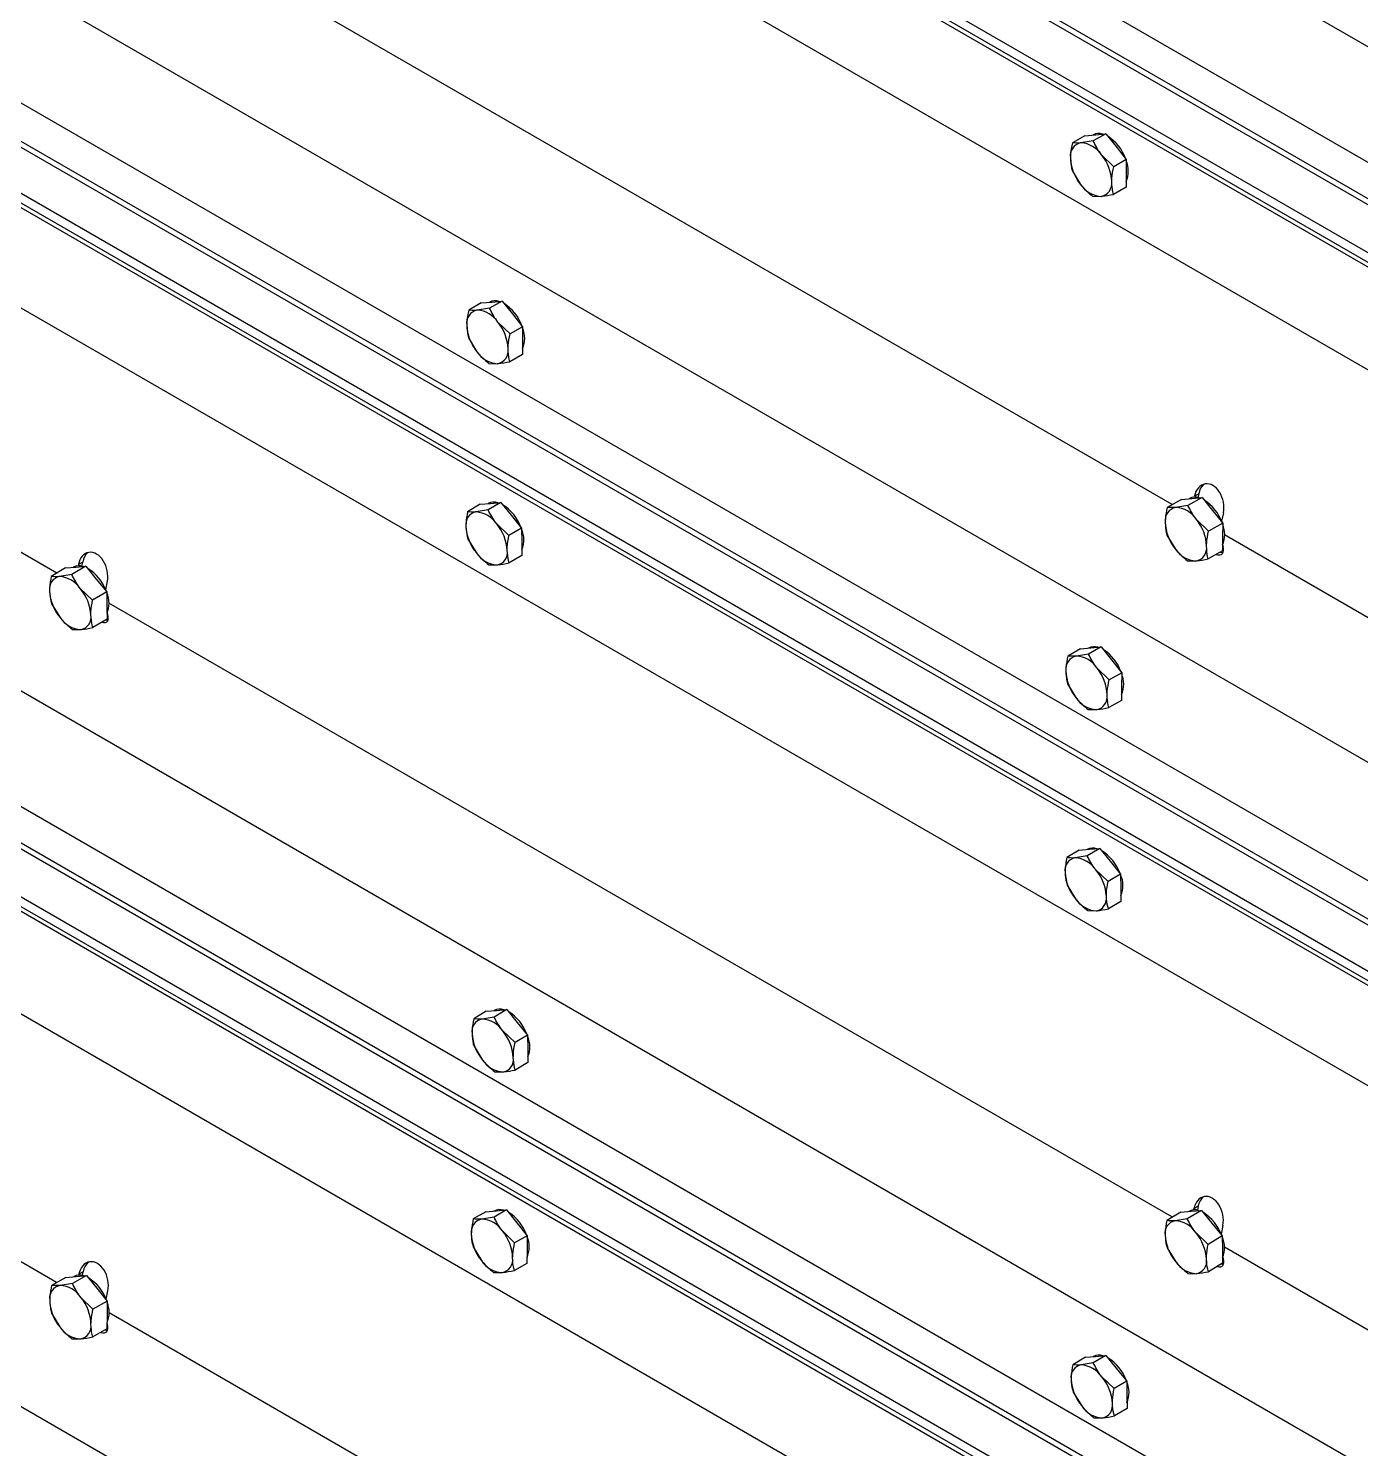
# Model space of a CAD drawing. Header units: millimetres. Extents: x -361 to 14022, y -1822 to 1455.
# Drawn here: x 3977.17 to 3991.42, y 885.72 to 900.91 of the extents above; entities that cross this region are included whole.
import ezdxf

# ---------------------------------------------------------------- set-up
doc = ezdxf.new("R2010")
doc.units = ezdxf.units.MM

msp = doc.modelspace()

# ---------------------------------------------------------------- linework, layer by layer
at = {"color": 7, "linetype": 'Continuous', "lineweight": 25}
for p, q in [((4037.697955, 874.042709), (3975.234603, 910.102034)), ((4037.697955, 872.80646), (3975.249491, 908.85719)), ((4037.697955, 872.354158), (3975.130388, 908.473646)), ((4037.697955, 872.418469), (3975.174702, 908.512375)), ((4037.697955, 871.839923), (3975.284352, 907.870529)), ((4037.697955, 871.686312), (3975.239249, 907.742955)), ((4037.697955, 871.736809), (3975.283441, 907.767941)), ((4037.697955, 870.588384), (3975.229543, 906.65063)), ((4037.697955, 866.391136), (3975.19244, 902.474801)), ((3989.405167, 895.817898), (3978.033815, 902.382441)), ((4037.697955, 865.12472), (3975.181245, 901.214849)), ((4037.697955, 864.649253), (3975.047014, 900.816871)), ((4037.697955, 864.714459), (3975.091041, 900.856661)), ((4037.697955, 864.156061), (3975.215331, 900.226512)), ((4037.697955, 864.003682), (3975.172353, 900.098943)), ((4037.697955, 864.055403), (3975.216543, 900.125154)), ((3988.472619, 899.763063), (3988.337683, 899.686773)), ((3988.472619, 899.763063), (3988.583762, 899.773318)), ((3988.560569, 899.77195), (3988.558937, 899.771027)), ((3988.694906, 899.783572), (3988.55997, 899.707283)), ((3988.583762, 899.773318), (3988.694906, 899.783572)), ((3988.694906, 899.783572), (3988.804733, 899.645754)), ((3988.55997, 899.707283), (3988.429091, 899.68587)), ((3988.804733, 899.645754), (3988.914561, 899.507935)), ((3988.779625, 899.431645), (3988.650062, 899.558306)), ((3988.914561, 899.507935), (3988.779625, 899.431645)), ((3988.914561, 899.507935), (3988.913245, 899.359862)), ((3988.335052, 899.390626), (3988.425144, 899.241649)), ((3988.913245, 899.359862), (3988.911929, 899.211788)), ((3988.911929, 899.211788), (3988.776993, 899.135498)), ((4037.697955, 862.931906), (3975.18526, 899.019716)), ((3988.554707, 899.114988), (3988.646115, 899.114085)), ((3982.015697, 897.973933), (3981.880761, 897.897643)), ((3982.103048, 897.918153), (3981.972169, 897.89674)), ((3982.015697, 897.973933), (3982.126841, 897.984188)), ((3982.103647, 897.982821), (3982.102015, 897.981898)), ((3982.237984, 897.994443), (3982.103048, 897.918153)), ((3982.126841, 897.984188), (3982.237984, 897.994443)), ((3982.237984, 897.994443), (3982.347811, 897.856624)), ((3982.322703, 897.642516), (3982.19314, 897.769177)), ((3982.347811, 897.856624), (3982.457639, 897.718806)), ((3982.457639, 897.718806), (3982.322703, 897.642516)), ((3982.457639, 897.718806), (3982.456323, 897.570732)), ((3981.87813, 897.601496), (3981.968222, 897.45252)), ((3982.456323, 897.570732), (3982.455008, 897.422659)), ((3982.097785, 897.325859), (3982.189193, 897.324956)), ((3982.455008, 897.422659), (3982.320072, 897.346369)), ((3977.474751, 895.085343), (3975.595325, 896.170313)), ((3989.689179, 895.934022), (3989.643428, 895.908155)), ((3989.689179, 895.934022), (3989.680584, 895.893488)), ((3982.00406, 895.821548), (3981.86913, 895.741517)), ((3982.00406, 895.821548), (3982.113671, 895.830915)), ((3982.089457, 895.829569), (3982.088031, 895.828723)), ((3982.223282, 895.840282), (3982.088351, 895.760251)), ((3982.113671, 895.830915), (3982.223282, 895.840282)), ((3982.223282, 895.840282), (3982.334642, 895.703351)), ((3989.503626, 895.873565), (3989.352118, 895.787905)), ((3989.574404, 895.808415), (3989.443526, 895.787003)), ((3989.503626, 895.873565), (3989.614769, 895.88382)), ((3989.725912, 895.894075), (3989.574404, 895.808415)), ((3989.591576, 895.882452), (3989.589943, 895.881529)), ((3989.614769, 895.88382), (3989.725912, 895.894075)), ((3989.640983, 895.896625), (3989.643428, 895.908155)), ((3989.725912, 895.894075), (3989.83574, 895.756256)), ((3982.088351, 895.760251), (3981.959006, 895.739179)), ((3982.334642, 895.703351), (3982.446002, 895.56642)), ((3989.794059, 895.532778), (3989.664497, 895.659439)), ((3989.83574, 895.756256), (3989.945567, 895.618437)), ((3989.952787, 895.729566), (3989.933601, 895.63908)), ((3982.311072, 895.486389), (3982.179977, 895.611615)), ((3982.446002, 895.56642), (3982.311072, 895.486389)), ((3982.446002, 895.56642), (3982.447752, 895.420122)), ((3989.349486, 895.491758), (3989.439579, 895.342782)), ((3989.945567, 895.618437), (3989.794059, 895.532778)), ((3989.945567, 895.618437), (3989.944252, 895.470364)), ((4001.337594, 888.929455), (3989.966241, 895.493997)), ((3981.872629, 895.448921), (3981.964255, 895.300285)), ((3982.447752, 895.420122), (3982.449502, 895.273824)), ((3989.944252, 895.470364), (3989.942936, 895.32229)), ((3989.945258, 895.387507), (3989.949597, 895.370507)), ((3977.706243, 895.176357), (3977.703624, 895.162905)), ((3977.751991, 895.203492), (3977.706243, 895.176357)), ((3977.74337, 895.159209), (3977.751991, 895.203492)), ((3982.09535, 895.175059), (3982.185226, 895.172721)), ((3982.449502, 895.273824), (3982.314571, 895.193793)), ((3989.569142, 895.216121), (3989.66055, 895.215218)), ((3989.942936, 895.32229), (3989.791428, 895.236631)), ((3977.567094, 895.140114), (3977.415593, 895.050254)), ((3977.634814, 895.068988), (3977.505469, 895.047916)), ((3977.567094, 895.140114), (3977.676705, 895.149481)), ((3977.786316, 895.158848), (3977.634814, 895.068988)), ((3977.652491, 895.148135), (3977.651065, 895.14729)), ((3977.676705, 895.149481), (3977.786316, 895.158848)), ((3977.786316, 895.158848), (3977.897676, 895.021917)), ((3977.897676, 895.021917), (3978.009036, 894.884986)), ((4037.697955, 858.834636), (3975.234603, 894.893961)), ((3977.857534, 894.795126), (3977.72644, 894.920352)), ((3978.009036, 894.884986), (3977.857534, 894.795126)), ((3977.997652, 894.905565), (3978.015602, 894.997768)), ((3978.009036, 894.884986), (3978.010786, 894.738688)), ((3977.419092, 894.757658), (3977.510718, 894.609022)), ((3978.010786, 894.738688), (3978.012535, 894.59239)), ((3989.407178, 888.196899), (3978.032519, 894.76335)), ((3978.012535, 894.59239), (3977.861034, 894.50253)), ((3978.019845, 894.643014), (3978.015049, 894.659837)), ((3977.641812, 894.483796), (3977.731689, 894.481458)), ((3988.423853, 894.274584), (3988.288916, 894.198294)), ((3988.423853, 894.274584), (3988.534996, 894.284839)), ((3988.511803, 894.283471), (3988.51017, 894.282548)), ((3988.646139, 894.295094), (3988.511203, 894.218804)), ((3988.534996, 894.284839), (3988.646139, 894.295094)), ((3988.646139, 894.295094), (3988.755967, 894.157275)), ((3988.511203, 894.218804), (3988.380324, 894.197391)), ((3988.755967, 894.157275), (3988.865794, 894.019457)), ((3988.730858, 893.943167), (3988.601295, 894.069827)), ((3988.865794, 894.019457), (3988.730858, 893.943167)), ((3988.865794, 894.019457), (3988.864479, 893.871383)), ((3988.286285, 893.902147), (3988.376377, 893.75317)), ((3988.864479, 893.871383), (3988.863163, 893.723309)), ((3988.863163, 893.723309), (3988.728227, 893.647019)), ((4037.697955, 857.598387), (3975.249491, 893.649118)), ((3988.50594, 893.62651), (3988.597348, 893.625607)), ((4037.697955, 857.146086), (3975.130388, 893.265573)), ((4037.697955, 857.210397), (3975.174702, 893.304302)), ((4037.697955, 856.631851), (3975.284352, 892.662456)), ((4037.697955, 856.47824), (3975.239249, 892.534883)), ((4037.697955, 856.528736), (3975.283441, 892.559868)), ((3988.631437, 892.140932), (3988.496506, 892.060902)), ((3988.521826, 892.131565), (3988.631437, 892.140932)), ((3988.631437, 892.140932), (3988.742797, 892.004002)), ((3988.412216, 892.122198), (3988.277285, 892.042167)), ((3988.496506, 892.060902), (3988.367161, 892.039829)), ((3988.412216, 892.122198), (3988.521826, 892.131565)), ((3988.497612, 892.13022), (3988.496186, 892.129374)), ((3988.742797, 892.004002), (3988.854157, 891.867071)), ((3988.719227, 891.78704), (3988.588132, 891.912266)), ((3988.854157, 891.867071), (3988.719227, 891.78704)), ((3988.854157, 891.867071), (3988.855907, 891.720773)), ((3988.280784, 891.749571), (3988.37241, 891.600936)), ((3988.855907, 891.720773), (3988.857657, 891.574475)), ((3988.857657, 891.574475), (3988.722726, 891.494444)), ((4037.697955, 855.380311), (3975.229543, 891.442557)), ((3988.503505, 891.47571), (3988.593381, 891.473372)), ((3982.068914, 890.398883), (3981.933983, 890.318852)), ((3982.153204, 890.337587), (3982.023859, 890.316515)), ((3982.068914, 890.398883), (3982.178524, 890.40825)), ((3982.15431, 890.406905), (3982.152884, 890.406059)), ((3982.288135, 890.417618), (3982.153204, 890.337587)), ((3982.178524, 890.40825), (3982.288135, 890.417618)), ((3982.288135, 890.417618), (3982.399495, 890.280687)), ((3982.375925, 890.063725), (3982.24483, 890.188951)), ((3982.399495, 890.280687), (3982.510855, 890.143756)), ((3981.937482, 890.026256), (3982.029108, 889.877621)), ((3982.510855, 890.143756), (3982.375925, 890.063725)), ((3982.510855, 890.143756), (3982.512605, 889.997458)), ((3982.512605, 889.997458), (3982.514355, 889.85116)), ((3982.160203, 889.752395), (3982.250079, 889.750057)), ((3982.514355, 889.85116), (3982.379424, 889.771129)), ((3977.47274, 887.498269), (3975.596717, 888.581274)), ((3982.064464, 888.254339), (3981.929528, 888.178049)), ((3982.151814, 888.198559), (3982.020936, 888.177146)), ((3982.064464, 888.254339), (3982.175607, 888.264594)), ((3982.152414, 888.263227), (3982.150781, 888.262304)), ((3982.28675, 888.274849), (3982.151814, 888.198559)), ((3982.175607, 888.264594), (3982.28675, 888.274849)), ((3982.28675, 888.274849), (3982.396578, 888.13703)), ((3989.499521, 888.25167), (3989.348019, 888.16181)), ((3989.499521, 888.25167), (3989.609132, 888.261037)), ((3989.718743, 888.270404), (3989.567241, 888.180545)), ((3989.584917, 888.259692), (3989.583492, 888.258846)), ((3989.609132, 888.261037), (3989.718743, 888.270404)), ((3989.636051, 888.274461), (3989.63867, 888.287914)), ((3989.684418, 888.315048), (3989.63867, 888.287914)), ((3989.684418, 888.315048), (3989.675797, 888.270766)), ((3989.718743, 888.270404), (3989.830103, 888.133474)), ((3982.37147, 887.922922), (3982.241907, 888.049583)), ((3982.396578, 888.13703), (3982.506406, 887.999212)), ((3989.567241, 888.180545), (3989.437896, 888.159473)), ((3989.830103, 888.133474), (3989.941463, 887.996543)), ((3989.948029, 888.109325), (3989.930079, 888.017121)), ((3982.506406, 887.999212), (3982.37147, 887.922922)), ((3982.506406, 887.999212), (3982.50509, 887.851138)), ((3989.789961, 887.906683), (3989.658866, 888.031909)), ((3989.941463, 887.996543), (3989.789961, 887.906683)), ((3989.941463, 887.996543), (3989.943213, 887.850245)), ((3981.926896, 887.881902), (3982.016989, 887.732926)), ((3982.50509, 887.851138), (3982.503774, 887.703065)), ((3989.351519, 887.869215), (3989.443145, 887.720579)), ((3989.943213, 887.850245), (3989.944962, 887.703947)), ((3989.947476, 887.771394), (3989.952271, 887.754571)), ((4001.339605, 881.308456), (3989.964946, 887.874907)), ((3977.711001, 887.588526), (3977.708556, 887.576996)), ((3977.756752, 887.614393), (3977.711001, 887.588526)), ((3977.748157, 887.573859), (3977.756752, 887.614393)), ((3982.146552, 887.606265), (3982.23796, 887.605362)), ((3982.503774, 887.703065), (3982.368838, 887.626775)), ((3989.574239, 887.595353), (3989.664115, 887.593015)), ((3989.944962, 887.703947), (3989.793461, 887.614087)), ((3977.571199, 887.553936), (3977.419691, 887.468276)), ((3977.641977, 887.488786), (3977.511099, 887.467373)), ((3977.571199, 887.553936), (3977.682342, 887.564191)), ((3977.793485, 887.574445), (3977.641977, 887.488786)), ((3977.659149, 887.562823), (3977.657516, 887.5619)), ((3977.682342, 887.564191), (3977.793485, 887.574445)), ((3977.793485, 887.574445), (3977.903313, 887.436627)), ((3977.903313, 887.436627), (3978.013141, 887.298808)), ((3977.861632, 887.213149), (3977.73207, 887.33981)), ((3978.013141, 887.298808), (3977.861632, 887.213149)), ((3978.001174, 887.319451), (3978.02036, 887.409937)), ((3978.013141, 887.298808), (3978.011825, 887.150735)), ((4037.697955, 851.183063), (3975.19244, 887.266728)), ((3977.417059, 887.172129), (3977.507152, 887.023153)), ((3978.011825, 887.150735), (3978.010509, 887.002661)), ((3989.405167, 880.609826), (3978.033815, 887.174368)), ((3978.010509, 887.002661), (3977.859001, 886.917002)), ((3978.01717, 887.050878), (3978.012831, 887.067878)), ((3977.636715, 886.896492), (3977.728123, 886.895589)), ((3988.477069, 886.699534), (3988.342138, 886.619503)), ((3988.477069, 886.699534), (3988.586679, 886.708901)), ((3988.562465, 886.707556), (3988.561039, 886.70671)), ((3988.69629, 886.718268), (3988.561359, 886.638237)), ((3988.586679, 886.708901), (3988.69629, 886.718268)), ((3988.69629, 886.718268), (3988.80765, 886.581337)), ((3988.561359, 886.638237), (3988.432014, 886.617165)), ((3988.80765, 886.581337), (3988.919011, 886.444407)), ((3988.78408, 886.364376), (3988.652985, 886.489601)), ((3988.919011, 886.444407), (3988.78408, 886.364376)), ((3988.919011, 886.444407), (3988.92076, 886.298109)), ((3988.345638, 886.326907), (3988.437263, 886.178271)), ((3988.92076, 886.298109), (3988.92251, 886.151811)), ((3988.92251, 886.151811), (3988.787579, 886.07178)), ((3988.568358, 886.053045), (3988.658234, 886.050708))]:
    msp.add_line(p, q, dxfattribs=at)
for centre, radius, start, end in [((3988.620277, 899.660377), 0.126545, 71.510323, 118.153237), ((3988.464606, 899.360362), 0.46942, 19.5554709, 57.5471594), ((3988.455071, 899.548313), 0.139989, 100.6953232, 188.5331771), ((3988.413407, 899.403532), 0.282774, 33.1850043, 86.8203722), ((3988.792997, 899.544809), 0.476678, 182.0759805, 219.4930678), ((3988.282209, 899.255146), 0.476678, 2.0759805, 39.4930678), ((3988.653127, 899.387294), 0.283127, 336.3520258, 22.6298248), ((3988.661799, 899.396423), 0.282774, 213.1850043, 266.8203722), ((3988.620135, 899.251642), 0.139989, 280.6953232, 8.5331771), ((3982.163355, 897.871248), 0.126545, 71.510323, 118.153237), ((3982.007684, 897.571233), 0.46942, 19.5554709, 57.5471594), ((3981.998149, 897.759184), 0.139989, 100.6953232, 188.5331771), ((3981.956485, 897.614402), 0.282774, 33.1850043, 86.8203722), ((3981.825287, 897.466017), 0.476678, 2.0759805, 39.4930678), ((3982.336075, 897.755679), 0.476678, 182.0759805, 219.4930678), ((3982.196206, 897.598165), 0.283127, 336.3520258, 22.6298248), ((3982.204878, 897.607294), 0.282774, 213.1850043, 266.8203722), ((3982.163213, 897.462513), 0.139989, 280.6953232, 8.5331771), ((3982.14961, 895.721182), 0.12396, 69.9370339, 119.0296317), ((3981.988455, 895.407455), 0.481209, 20.2238943, 58.0161973), ((3989.469506, 895.649446), 0.139989, 100.6953232, 188.5331771), ((3989.427841, 895.504664), 0.282774, 33.1850043, 86.8203722), ((3989.651284, 895.770879), 0.126545, 71.510323, 118.153237), ((3989.495613, 895.470865), 0.46942, 19.5554709, 57.5471594), ((3981.983058, 895.607312), 0.134043, 100.3370645, 190.2264623), ((3981.940043, 895.451162), 0.288641, 33.7722361, 86.2331404), ((3989.296644, 895.356279), 0.476678, 2.0759805, 39.4930678), ((3982.334051, 895.612166), 0.483755, 183.3955817, 220.1438852), ((3981.810181, 895.299734), 0.483755, 3.3955817, 40.1438852), ((3982.191385, 895.4431), 0.279172, 337.2142046, 24.156204), ((3989.807432, 895.645942), 0.476678, 182.0759805, 219.4930678), ((3989.6814, 895.49737), 0.285816, 337.3946058, 22.4977682), ((3982.161173, 895.304588), 0.134043, 280.3370645, 10.2264623), ((3989.676234, 895.497556), 0.282774, 213.1850043, 266.8203722), ((3989.63457, 895.352775), 0.139989, 280.6953232, 8.5331771), ((3982.204189, 895.460738), 0.288641, 213.7722361, 266.2331404), ((3977.529521, 894.916049), 0.134043, 100.3370645, 190.2264623), ((3977.486506, 894.759899), 0.288641, 33.7722361, 86.2331404), ((3977.712644, 895.039748), 0.12396, 69.9370339, 119.0296317), ((3977.551489, 894.726021), 0.481209, 20.2238943, 58.0161973), ((3977.880513, 894.920903), 0.483755, 183.3955817, 220.1438852), ((3977.356644, 894.608471), 0.483755, 3.3955817, 40.1438852), ((3977.754419, 894.761666), 0.279172, 337.2142046, 24.156204), ((3977.750651, 894.769475), 0.288641, 213.7722361, 266.2331404), ((3977.707636, 894.613325), 0.134043, 280.3370645, 10.2264623), ((3988.57151, 894.171898), 0.126545, 71.510323, 118.153237), ((3988.41584, 893.871884), 0.46942, 19.5554709, 57.5471594), ((3988.406304, 894.059834), 0.139989, 100.6953232, 188.5331771), ((3988.36464, 893.915053), 0.282774, 33.1850043, 86.8203722), ((3988.74423, 894.05633), 0.476678, 182.0759805, 219.4930678), ((3988.233442, 893.766668), 0.476678, 2.0759805, 39.4930678), ((3988.604361, 893.898816), 0.283127, 336.3520258, 22.6298248), ((3988.613033, 893.907945), 0.282774, 213.1850043, 266.8203722), ((3988.571368, 893.763163), 0.139989, 280.6953232, 8.5331771), ((3988.557765, 892.021833), 0.12396, 69.9370339, 119.0296317), ((3988.391214, 891.907962), 0.134043, 100.3370645, 190.2264623), ((3988.348198, 891.751812), 0.288641, 33.7722361, 86.2331404), ((3988.39661, 891.708106), 0.481209, 20.2238943, 58.0161973), ((3988.742206, 891.912817), 0.483755, 183.3955817, 220.1438852), ((3988.218336, 891.600384), 0.483755, 3.3955817, 40.1438852), ((3988.59954, 891.743751), 0.279172, 337.2142046, 24.156204), ((3988.612344, 891.761389), 0.288641, 213.7722361, 266.2331404), ((3988.569329, 891.605239), 0.134043, 280.3370645, 10.2264623), ((3982.047912, 890.184647), 0.134043, 100.3370645, 190.2264623), ((3982.004896, 890.028497), 0.288641, 33.7722361, 86.2331404), ((3982.214463, 890.298518), 0.12396, 69.9370339, 119.0296317), ((3982.053308, 889.984791), 0.481209, 20.2238943, 58.0161973), ((3981.875034, 889.877069), 0.483755, 3.3955817, 40.1438852), ((3982.398904, 890.189502), 0.483755, 183.3955817, 220.1438852), ((3982.256238, 890.020436), 0.279172, 337.2142046, 24.156204), ((3982.269042, 890.038074), 0.288641, 213.7722361, 266.2331404), ((3982.226027, 889.881924), 0.134043, 280.3370645, 10.2264623), ((3982.212122, 888.151654), 0.126545, 71.510323, 118.153237), ((3982.056451, 887.851639), 0.46942, 19.5554709, 57.5471594), ((3989.645071, 888.151305), 0.12396, 69.9370339, 119.0296317), ((3989.483916, 887.837578), 0.481209, 20.2238943, 58.0161973), ((3982.046916, 888.03959), 0.139989, 100.6953232, 188.5331771), ((3982.005251, 887.894808), 0.282774, 33.1850043, 86.8203722), ((3981.874054, 887.746423), 0.476678, 2.0759805, 39.4930678), ((3989.461948, 888.027605), 0.134043, 100.3370645, 190.2264623), ((3989.418933, 887.871456), 0.288641, 33.7722361, 86.2331404), ((3982.384842, 888.036085), 0.476678, 182.0759805, 219.4930678), ((3982.244972, 887.878571), 0.283127, 336.3520258, 22.6298248), ((3989.81294, 888.03246), 0.483755, 183.3955817, 220.1438852), ((3989.289071, 887.720027), 0.483755, 3.3955817, 40.1438852), ((3989.686846, 887.873222), 0.279172, 337.2142046, 24.156204), ((3982.253644, 887.8877), 0.282774, 213.1850043, 266.8203722), ((3982.21198, 887.742919), 0.139989, 280.6953232, 8.5331771), ((3989.640063, 887.724882), 0.134043, 280.3370645, 10.2264623), ((3989.683078, 887.881032), 0.288641, 213.7722361, 266.2331404), ((3977.537079, 887.329817), 0.139989, 100.6953232, 188.5331771), ((3977.495414, 887.185035), 0.282774, 33.1850043, 86.8203722), ((3977.718857, 887.45125), 0.126545, 71.510323, 118.153237), ((3977.563186, 887.151235), 0.46942, 19.5554709, 57.5471594), ((3977.875005, 887.326312), 0.476678, 182.0759805, 219.4930678), ((3977.364217, 887.03665), 0.476678, 2.0759805, 39.4930678), ((3977.748973, 887.177741), 0.285816, 337.3946058, 22.4977682), ((3977.743807, 887.177927), 0.282774, 213.1850043, 266.8203722), ((3977.702143, 887.033146), 0.139989, 280.6953232, 8.5331771), ((3988.622618, 886.599169), 0.12396, 69.9370339, 119.0296317), ((3988.461463, 886.285442), 0.481209, 20.2238943, 58.0161973), ((3988.456067, 886.485298), 0.134043, 100.3370645, 190.2264623), ((3988.413052, 886.329148), 0.288641, 33.7722361, 86.2331404), ((3988.807059, 886.490153), 0.483755, 183.3955817, 220.1438852), ((3988.283189, 886.17772), 0.483755, 3.3955817, 40.1438852), ((3988.664393, 886.321086), 0.279172, 337.2142046, 24.156204), ((3988.677197, 886.338725), 0.288641, 213.7722361, 266.2331404), ((3988.634182, 886.182575), 0.134043, 280.3370645, 10.2264623)]:
    msp.add_arc(centre, radius, start, end, dxfattribs=at)
for centre, major_axis, ratio, start_param, end_param in [((3989.798108, 895.818861), (-0.045582, 0.219415), 0.701630723, 4.153173117, 7.294765771), ((3989.843858, 895.844727), (-0.045582, 0.219415), 0.701630723, 0.384829201, 1.011580464), ((3977.860922, 895.087063), (-0.051828, 0.217876), 0.692818262, 4.132742217, 7.274334871), ((3989.794917, 895.459801), (-0.143133, 0.16959), 0.418043607, 2.568485088, 3.853595792), ((3977.906671, 895.114197), (-0.051828, 0.217876), 0.692818262, 0.380718503, 0.991149564), ((3989.840668, 895.485668), (-0.143133, 0.16959), 0.418043607, 2.568485088, 2.7799537), ((3977.865165, 894.732309), (-0.146068, 0.166997), 0.401133331, 2.602360174, 3.846083137), ((3977.910913, 894.759444), (-0.146068, 0.166997), 0.401133331, 2.602360174, 2.768339837), ((3989.793349, 888.198619), (-0.051828, 0.217876), 0.692818262, 4.132742217, 7.274334871), ((3989.839098, 888.225754), (-0.051828, 0.217876), 0.692818262, 0.380689295, 0.991149564), ((3989.797592, 887.843865), (-0.146068, 0.166997), 0.401133331, 2.602360174, 3.846083137), ((3977.865681, 887.499232), (-0.045582, 0.219415), 0.701630723, 4.153173117, 7.294765771), ((3977.911431, 887.525098), (-0.045582, 0.219415), 0.701630723, 0.384717407, 1.011580464), ((3989.84334, 887.871), (-0.146068, 0.166997), 0.401133331, 2.602360174, 2.754457496), ((3977.86249, 887.140172), (-0.143133, 0.16959), 0.418043607, 2.568485088, 3.853595792), ((3977.908241, 887.166039), (-0.143133, 0.16959), 0.418043607, 2.568485088, 2.772736928)]:
    msp.add_ellipse(centre, major_axis=major_axis, ratio=ratio, start_param=start_param, end_param=end_param, dxfattribs=at)
for points, knots in [([(3988.337683, 899.686773), (3988.329279, 899.644694), (3988.318338, 899.589916), (3988.316953, 899.539281), (3988.316632, 899.527541)], [0, 0, 0, 0, 0.768150727, 1, 1, 1, 1]), ([(3988.429091, 899.68587), (3988.426476, 899.685638), (3988.389225, 899.682334), (3988.362517, 899.684634), (3988.337683, 899.686773)], [0, 0, 0, 0, 0.070200577, 1, 1, 1, 1]), ([(3988.650062, 899.558306), (3988.647478, 899.561584), (3988.610671, 899.608283), (3988.584398, 899.659583), (3988.55997, 899.707283)], [0, 0, 0, 0, 0.070200577, 1, 1, 1, 1]), ([(3988.316632, 899.527541), (3988.318767, 899.489393), (3988.321473, 899.441043), (3988.332686, 899.39941), (3988.335052, 899.390626)], [0, 0, 0, 0, 0.7889992378, 1, 1, 1, 1]), ([(3988.758574, 899.272414), (3988.758895, 899.284153), (3988.76028, 899.334788), (3988.77122, 899.389567), (3988.779625, 899.431645)], [0, 0, 0, 0, 0.231849273, 1, 1, 1, 1]), ([(3988.425144, 899.241649), (3988.427767, 899.238393), (3988.465136, 899.192012), (3988.51155, 899.152099), (3988.554707, 899.114988)], [0, 0, 0, 0, 0.070200577, 1, 1, 1, 1]), ([(3988.646115, 899.114085), (3988.648769, 899.114339), (3988.686582, 899.117961), (3988.733432, 899.127049), (3988.776993, 899.135498)], [0, 0, 0, 0, 0.0702005767, 1, 1, 1, 1]), ([(3988.776993, 899.135498), (3988.774627, 899.144283), (3988.763415, 899.185915), (3988.760709, 899.234265), (3988.758574, 899.272414)], [0, 0, 0, 0, 0.211000762, 1, 1, 1, 1]), ([(3982.19314, 897.769177), (3982.190556, 897.772455), (3982.15375, 897.819153), (3982.127476, 897.870454), (3982.103048, 897.918153)], [0, 0, 0, 0, 0.070200577, 1, 1, 1, 1]), ([(3981.880761, 897.897643), (3981.872357, 897.855565), (3981.861416, 897.800786), (3981.860031, 897.750152), (3981.85971, 897.738412)], [0, 0, 0, 0, 0.768150727, 1, 1, 1, 1]), ([(3981.972169, 897.89674), (3981.969554, 897.896508), (3981.932303, 897.893204), (3981.905595, 897.895505), (3981.880761, 897.897643)], [0, 0, 0, 0, 0.070200577, 1, 1, 1, 1]), ([(3981.85971, 897.738412), (3981.861845, 897.700264), (3981.864551, 897.651913), (3981.875764, 897.610281), (3981.87813, 897.601496)], [0, 0, 0, 0, 0.788999238, 1, 1, 1, 1]), ([(3982.301652, 897.483284), (3982.301973, 897.495024), (3982.303358, 897.545659), (3982.314299, 897.600438), (3982.322703, 897.642516)], [0, 0, 0, 0, 0.2318492728, 1, 1, 1, 1]), ([(3981.968222, 897.45252), (3981.970845, 897.449264), (3982.008214, 897.402883), (3982.054629, 897.36297), (3982.097785, 897.325859)], [0, 0, 0, 0, 0.070200577, 1, 1, 1, 1]), ([(3982.320072, 897.346369), (3982.317706, 897.355153), (3982.306493, 897.396786), (3982.303787, 897.445136), (3982.301652, 897.483284)], [0, 0, 0, 0, 0.211000762, 1, 1, 1, 1]), ([(3982.189193, 897.324956), (3982.191848, 897.32521), (3982.22966, 897.328832), (3982.27651, 897.337919), (3982.320072, 897.346369)], [0, 0, 0, 0, 0.070200577, 1, 1, 1, 1]), ([(3989.352118, 895.787905), (3989.343713, 895.745827), (3989.332773, 895.691049), (3989.331388, 895.640414), (3989.331067, 895.628674)], [0, 0, 0, 0, 0.768150728, 1, 1, 1, 1]), ([(3989.443526, 895.787003), (3989.440911, 895.786771), (3989.40366, 895.783466), (3989.376951, 895.785767), (3989.352118, 895.787905)], [0, 0, 0, 0, 0.070200577, 1, 1, 1, 1]), ([(3989.664497, 895.659439), (3989.661913, 895.662717), (3989.625106, 895.709416), (3989.598833, 895.760716), (3989.574404, 895.808415)], [0, 0, 0, 0, 0.0702005767, 1, 1, 1, 1]), ([(3981.86913, 895.741517), (3981.861503, 895.699664), (3981.851573, 895.64518), (3981.851226, 895.59512), (3981.851145, 895.583514)], [0, 0, 0, 0, 0.768150727, 1, 1, 1, 1]), ([(3981.959006, 895.739179), (3981.956427, 895.738968), (3981.919694, 895.735972), (3981.893492, 895.738845), (3981.86913, 895.741517)], [0, 0, 0, 0, 0.070200577, 1, 1, 1, 1]), ([(3982.179977, 895.611615), (3982.177357, 895.614873), (3982.140032, 895.661279), (3982.113252, 895.712565), (3982.088351, 895.760251)], [0, 0, 0, 0, 0.070200577, 1, 1, 1, 1]), ([(3981.851145, 895.583514), (3981.854099, 895.545909), (3981.857842, 895.498247), (3981.870053, 895.457515), (3981.872629, 895.448921)], [0, 0, 0, 0, 0.788999238, 1, 1, 1, 1]), ([(3982.293087, 895.328386), (3982.293167, 895.339993), (3982.293515, 895.390053), (3982.303444, 895.444537), (3982.311072, 895.486389)], [0, 0, 0, 0, 0.231849273, 1, 1, 1, 1]), ([(3989.331067, 895.628674), (3989.333202, 895.590526), (3989.335908, 895.542175), (3989.34712, 895.500543), (3989.349486, 895.491758)], [0, 0, 0, 0, 0.788999238, 1, 1, 1, 1]), ([(3989.773008, 895.373546), (3989.77333, 895.385286), (3989.774714, 895.435921), (3989.785655, 895.4907), (3989.794059, 895.532778)], [0, 0, 0, 0, 0.231849273, 1, 1, 1, 1]), ([(3982.314571, 895.193793), (3982.311995, 895.202388), (3982.299784, 895.243119), (3982.296041, 895.290781), (3982.293087, 895.328386)], [0, 0, 0, 0, 0.211000762, 1, 1, 1, 1]), ([(3989.439579, 895.342782), (3989.442202, 895.339526), (3989.47957, 895.293145), (3989.525985, 895.253232), (3989.569142, 895.216121)], [0, 0, 0, 0, 0.070200577, 1, 1, 1, 1]), ([(3989.791428, 895.236631), (3989.789062, 895.245415), (3989.777849, 895.287048), (3989.775143, 895.335398), (3989.773008, 895.373546)], [0, 0, 0, 0, 0.211000762, 1, 1, 1, 1]), ([(3981.964255, 895.300285), (3981.966915, 895.29705), (3982.004801, 895.250977), (3982.051722, 895.211637), (3982.09535, 895.175059)], [0, 0, 0, 0, 0.070200577, 1, 1, 1, 1]), ([(3982.185226, 895.172721), (3982.187844, 895.172955), (3982.225139, 895.176284), (3982.271482, 895.185357), (3982.314571, 895.193793)], [0, 0, 0, 0, 0.070200577, 1, 1, 1, 1]), ([(3989.66055, 895.215218), (3989.663204, 895.215472), (3989.701017, 895.219094), (3989.747867, 895.228181), (3989.791428, 895.236631)], [0, 0, 0, 0, 0.070200577, 1, 1, 1, 1]), ([(3977.415593, 895.050254), (3977.407965, 895.008402), (3977.398036, 894.953917), (3977.397688, 894.903857), (3977.397608, 894.892251)], [0, 0, 0, 0, 0.7681507276, 1, 1, 1, 1]), ([(3977.505469, 895.047916), (3977.50289, 895.047706), (3977.466157, 895.044709), (3977.439955, 895.047582), (3977.415593, 895.050254)], [0, 0, 0, 0, 0.070200577, 1, 1, 1, 1]), ([(3977.72644, 894.920352), (3977.723819, 894.92361), (3977.686495, 894.970016), (3977.659714, 895.021302), (3977.634814, 895.068988)], [0, 0, 0, 0, 0.070200577, 1, 1, 1, 1]), ([(3977.397608, 894.892251), (3977.400561, 894.854646), (3977.404305, 894.806984), (3977.416515, 894.766252), (3977.419092, 894.757658)], [0, 0, 0, 0, 0.788999238, 1, 1, 1, 1]), ([(3977.839549, 894.637123), (3977.83963, 894.64873), (3977.839977, 894.69879), (3977.849907, 894.753274), (3977.857534, 894.795126)], [0, 0, 0, 0, 0.231849273, 1, 1, 1, 1]), ([(3977.510718, 894.609022), (3977.513377, 894.605788), (3977.551263, 894.559714), (3977.598185, 894.520374), (3977.641812, 894.483796)], [0, 0, 0, 0, 0.070200577, 1, 1, 1, 1]), ([(3977.861034, 894.50253), (3977.858457, 894.511125), (3977.846247, 894.551856), (3977.842503, 894.599518), (3977.839549, 894.637123)], [0, 0, 0, 0, 0.211000762, 1, 1, 1, 1]), ([(3977.731689, 894.481458), (3977.734307, 894.481692), (3977.771602, 894.485022), (3977.817944, 894.494095), (3977.861034, 894.50253)], [0, 0, 0, 0, 0.070200577, 1, 1, 1, 1]), ([(3988.288916, 894.198294), (3988.280512, 894.156216), (3988.269571, 894.101437), (3988.268187, 894.050802), (3988.267865, 894.039063)], [0, 0, 0, 0, 0.768150727, 1, 1, 1, 1]), ([(3988.380324, 894.197391), (3988.377709, 894.197159), (3988.340458, 894.193855), (3988.31375, 894.196155), (3988.288916, 894.198294)], [0, 0, 0, 0, 0.0702005767, 1, 1, 1, 1]), ([(3988.601295, 894.069827), (3988.598711, 894.073106), (3988.561905, 894.119804), (3988.535632, 894.171105), (3988.511203, 894.218804)], [0, 0, 0, 0, 0.070200577, 1, 1, 1, 1]), ([(3988.267865, 894.039063), (3988.27, 894.000914), (3988.272706, 893.952564), (3988.283919, 893.910931), (3988.286285, 893.902147)], [0, 0, 0, 0, 0.788999238, 1, 1, 1, 1]), ([(3988.709807, 893.783935), (3988.710128, 893.795675), (3988.711513, 893.84631), (3988.722454, 893.901088), (3988.730858, 893.943167)], [0, 0, 0, 0, 0.2318492728, 1, 1, 1, 1]), ([(3988.376377, 893.75317), (3988.379001, 893.749914), (3988.416369, 893.703533), (3988.462784, 893.663621), (3988.50594, 893.62651)], [0, 0, 0, 0, 0.070200577, 1, 1, 1, 1]), ([(3988.728227, 893.647019), (3988.725861, 893.655804), (3988.714648, 893.697436), (3988.711942, 893.745787), (3988.709807, 893.783935)], [0, 0, 0, 0, 0.211000762, 1, 1, 1, 1]), ([(3988.597348, 893.625607), (3988.600003, 893.625861), (3988.637815, 893.629483), (3988.684666, 893.63857), (3988.728227, 893.647019)], [0, 0, 0, 0, 0.070200577, 1, 1, 1, 1]), ([(3988.277285, 892.042167), (3988.269658, 892.000315), (3988.259728, 891.945831), (3988.259381, 891.895771), (3988.2593, 891.884164)], [0, 0, 0, 0, 0.768150727, 1, 1, 1, 1]), ([(3988.367161, 892.039829), (3988.364583, 892.039619), (3988.327849, 892.036622), (3988.301647, 892.039496), (3988.277285, 892.042167)], [0, 0, 0, 0, 0.070200577, 1, 1, 1, 1]), ([(3988.588132, 891.912266), (3988.585512, 891.915523), (3988.548188, 891.96193), (3988.521407, 892.013216), (3988.496506, 892.060902)], [0, 0, 0, 0, 0.0702005767, 1, 1, 1, 1]), ([(3988.2593, 891.884164), (3988.262254, 891.846559), (3988.265998, 891.798898), (3988.278208, 891.758166), (3988.280784, 891.749571)], [0, 0, 0, 0, 0.788999238, 1, 1, 1, 1]), ([(3988.701242, 891.629037), (3988.701323, 891.640643), (3988.70167, 891.690703), (3988.7116, 891.745188), (3988.719227, 891.78704)], [0, 0, 0, 0, 0.231849273, 1, 1, 1, 1]), ([(3988.37241, 891.600936), (3988.37507, 891.597701), (3988.412956, 891.551628), (3988.459877, 891.512288), (3988.503505, 891.47571)], [0, 0, 0, 0, 0.070200577, 1, 1, 1, 1]), ([(3988.722726, 891.494444), (3988.72015, 891.503038), (3988.707939, 891.54377), (3988.704196, 891.591432), (3988.701242, 891.629037)], [0, 0, 0, 0, 0.211000762, 1, 1, 1, 1]), ([(3988.593381, 891.473372), (3988.595999, 891.473606), (3988.633294, 891.476935), (3988.679637, 891.486008), (3988.722726, 891.494444)], [0, 0, 0, 0, 0.070200577, 1, 1, 1, 1]), ([(3981.933983, 890.318852), (3981.926356, 890.277), (3981.916426, 890.222516), (3981.916079, 890.172456), (3981.915998, 890.160849)], [0, 0, 0, 0, 0.7681507272, 1, 1, 1, 1]), ([(3982.023859, 890.316515), (3982.02128, 890.316304), (3981.984547, 890.313308), (3981.958345, 890.316181), (3981.933983, 890.318852)], [0, 0, 0, 0, 0.0702005767, 1, 1, 1, 1]), ([(3982.24483, 890.188951), (3982.24221, 890.192208), (3982.204886, 890.238615), (3982.178105, 890.289901), (3982.153204, 890.337587)], [0, 0, 0, 0, 0.070200577, 1, 1, 1, 1]), ([(3981.915998, 890.160849), (3981.918952, 890.123244), (3981.922696, 890.075583), (3981.934906, 890.034851), (3981.937482, 890.026256)], [0, 0, 0, 0, 0.788999238, 1, 1, 1, 1]), ([(3982.35794, 889.905722), (3982.358021, 889.917328), (3982.358368, 889.967388), (3982.368297, 890.021873), (3982.375925, 890.063725)], [0, 0, 0, 0, 0.231849273, 1, 1, 1, 1]), ([(3982.029108, 889.877621), (3982.031768, 889.874386), (3982.069654, 889.828313), (3982.116575, 889.788973), (3982.160203, 889.752395)], [0, 0, 0, 0, 0.070200577, 1, 1, 1, 1]), ([(3982.379424, 889.771129), (3982.376848, 889.779723), (3982.364637, 889.820455), (3982.360894, 889.868117), (3982.35794, 889.905722)], [0, 0, 0, 0, 0.211000762, 1, 1, 1, 1]), ([(3982.250079, 889.750057), (3982.252697, 889.750291), (3982.289992, 889.75362), (3982.336335, 889.762693), (3982.379424, 889.771129)], [0, 0, 0, 0, 0.070200577, 1, 1, 1, 1]), ([(3982.241907, 888.049583), (3982.239323, 888.052861), (3982.202516, 888.099559), (3982.176243, 888.15086), (3982.151814, 888.198559)], [0, 0, 0, 0, 0.070200577, 1, 1, 1, 1]), ([(3981.929528, 888.178049), (3981.921124, 888.135971), (3981.910183, 888.081192), (3981.908798, 888.030558), (3981.908477, 888.018818)], [0, 0, 0, 0, 0.768150727, 1, 1, 1, 1]), ([(3982.020936, 888.177146), (3982.018321, 888.176914), (3981.98107, 888.17361), (3981.954361, 888.175911), (3981.929528, 888.178049)], [0, 0, 0, 0, 0.070200577, 1, 1, 1, 1]), ([(3989.348019, 888.16181), (3989.340392, 888.119958), (3989.330463, 888.065474), (3989.330115, 888.015414), (3989.330035, 888.003807)], [0, 0, 0, 0, 0.7681507276, 1, 1, 1, 1]), ([(3989.437896, 888.159473), (3989.435317, 888.159262), (3989.398584, 888.156266), (3989.372382, 888.159139), (3989.348019, 888.16181)], [0, 0, 0, 0, 0.070200577, 1, 1, 1, 1]), ([(3989.658866, 888.031909), (3989.656246, 888.035167), (3989.618922, 888.081573), (3989.592141, 888.132859), (3989.567241, 888.180545)], [0, 0, 0, 0, 0.070200577, 1, 1, 1, 1]), ([(3981.908477, 888.018818), (3981.910612, 887.98067), (3981.913318, 887.932319), (3981.924531, 887.890687), (3981.926896, 887.881902)], [0, 0, 0, 0, 0.7889992378, 1, 1, 1, 1]), ([(3982.350419, 887.76369), (3982.35074, 887.77543), (3982.352124, 887.826065), (3982.363065, 887.880844), (3982.37147, 887.922922)], [0, 0, 0, 0, 0.231849273, 1, 1, 1, 1]), ([(3989.330035, 888.003807), (3989.332988, 887.966202), (3989.336732, 887.918541), (3989.348942, 887.877809), (3989.351519, 887.869215)], [0, 0, 0, 0, 0.788999238, 1, 1, 1, 1]), ([(3989.771976, 887.74868), (3989.772057, 887.760286), (3989.772404, 887.810346), (3989.782334, 887.864831), (3989.789961, 887.906683)], [0, 0, 0, 0, 0.231849273, 1, 1, 1, 1]), ([(3982.016989, 887.732926), (3982.019612, 887.72967), (3982.05698, 887.683289), (3982.103395, 887.643376), (3982.146552, 887.606265)], [0, 0, 0, 0, 0.070200577, 1, 1, 1, 1]), ([(3982.368838, 887.626775), (3982.366472, 887.635559), (3982.35526, 887.677192), (3982.352554, 887.725542), (3982.350419, 887.76369)], [0, 0, 0, 0, 0.211000762, 1, 1, 1, 1]), ([(3989.793461, 887.614087), (3989.790884, 887.622681), (3989.778674, 887.663413), (3989.77493, 887.711075), (3989.771976, 887.74868)], [0, 0, 0, 0, 0.211000762, 1, 1, 1, 1]), ([(3982.23796, 887.605362), (3982.240614, 887.605616), (3982.278427, 887.609238), (3982.325277, 887.618325), (3982.368838, 887.626775)], [0, 0, 0, 0, 0.070200577, 1, 1, 1, 1]), ([(3989.443145, 887.720579), (3989.445804, 887.717344), (3989.48369, 887.671271), (3989.530612, 887.631931), (3989.574239, 887.595353)], [0, 0, 0, 0, 0.070200577, 1, 1, 1, 1]), ([(3989.664115, 887.593015), (3989.666734, 887.593249), (3989.704029, 887.596578), (3989.750371, 887.605651), (3989.793461, 887.614087)], [0, 0, 0, 0, 0.070200577, 1, 1, 1, 1]), ([(3977.419691, 887.468276), (3977.411286, 887.426198), (3977.400346, 887.371419), (3977.398961, 887.320785), (3977.39864, 887.309045)], [0, 0, 0, 0, 0.768150728, 1, 1, 1, 1]), ([(3977.511099, 887.467373), (3977.508484, 887.467141), (3977.471233, 887.463837), (3977.444524, 887.466137), (3977.419691, 887.468276)], [0, 0, 0, 0, 0.070200577, 1, 1, 1, 1]), ([(3977.73207, 887.33981), (3977.729486, 887.343088), (3977.692679, 887.389786), (3977.666406, 887.441087), (3977.641977, 887.488786)], [0, 0, 0, 0, 0.0702005767, 1, 1, 1, 1]), ([(3977.39864, 887.309045), (3977.400775, 887.270896), (3977.403481, 887.222546), (3977.414694, 887.180914), (3977.417059, 887.172129)], [0, 0, 0, 0, 0.788999238, 1, 1, 1, 1]), ([(3977.840582, 887.053917), (3977.840903, 887.065657), (3977.842287, 887.116292), (3977.853228, 887.171071), (3977.861632, 887.213149)], [0, 0, 0, 0, 0.231849273, 1, 1, 1, 1]), ([(3977.507152, 887.023153), (3977.509775, 887.019897), (3977.547143, 886.973516), (3977.593558, 886.933603), (3977.636715, 886.896492)], [0, 0, 0, 0, 0.070200577, 1, 1, 1, 1]), ([(3977.859001, 886.917002), (3977.856635, 886.925786), (3977.845423, 886.967419), (3977.842717, 887.015769), (3977.840582, 887.053917)], [0, 0, 0, 0, 0.211000762, 1, 1, 1, 1]), ([(3977.728123, 886.895589), (3977.730777, 886.895843), (3977.76859, 886.899465), (3977.81544, 886.908552), (3977.859001, 886.917002)], [0, 0, 0, 0, 0.070200577, 1, 1, 1, 1]), ([(3988.342138, 886.619503), (3988.334511, 886.577651), (3988.324581, 886.523167), (3988.324234, 886.473107), (3988.324153, 886.4615)], [0, 0, 0, 0, 0.7681507272, 1, 1, 1, 1]), ([(3988.432014, 886.617165), (3988.429436, 886.616955), (3988.392702, 886.613958), (3988.366501, 886.616832), (3988.342138, 886.619503)], [0, 0, 0, 0, 0.070200577, 1, 1, 1, 1]), ([(3988.652985, 886.489601), (3988.650365, 886.492859), (3988.613041, 886.539266), (3988.58626, 886.590552), (3988.561359, 886.638237)], [0, 0, 0, 0, 0.070200577, 1, 1, 1, 1]), ([(3988.324153, 886.4615), (3988.327107, 886.423895), (3988.330851, 886.376233), (3988.343061, 886.335502), (3988.345638, 886.326907)], [0, 0, 0, 0, 0.788999238, 1, 1, 1, 1]), ([(3988.766095, 886.206373), (3988.766176, 886.217979), (3988.766523, 886.268039), (3988.776453, 886.322523), (3988.78408, 886.364376)], [0, 0, 0, 0, 0.231849273, 1, 1, 1, 1]), ([(3988.437263, 886.178271), (3988.439923, 886.175037), (3988.477809, 886.128964), (3988.52473, 886.089624), (3988.568358, 886.053045)], [0, 0, 0, 0, 0.0702005767, 1, 1, 1, 1]), ([(3988.658234, 886.050708), (3988.660852, 886.050941), (3988.698147, 886.054271), (3988.74449, 886.063344), (3988.787579, 886.07178)], [0, 0, 0, 0, 0.070200577, 1, 1, 1, 1]), ([(3988.787579, 886.07178), (3988.785003, 886.080374), (3988.772793, 886.121106), (3988.769049, 886.168768), (3988.766095, 886.206373)], [0, 0, 0, 0, 0.211000762, 1, 1, 1, 1])]:
    msp.add_open_spline(points, degree=3, knots=knots, dxfattribs=at)

doc.saveas('drawing.dxf')
